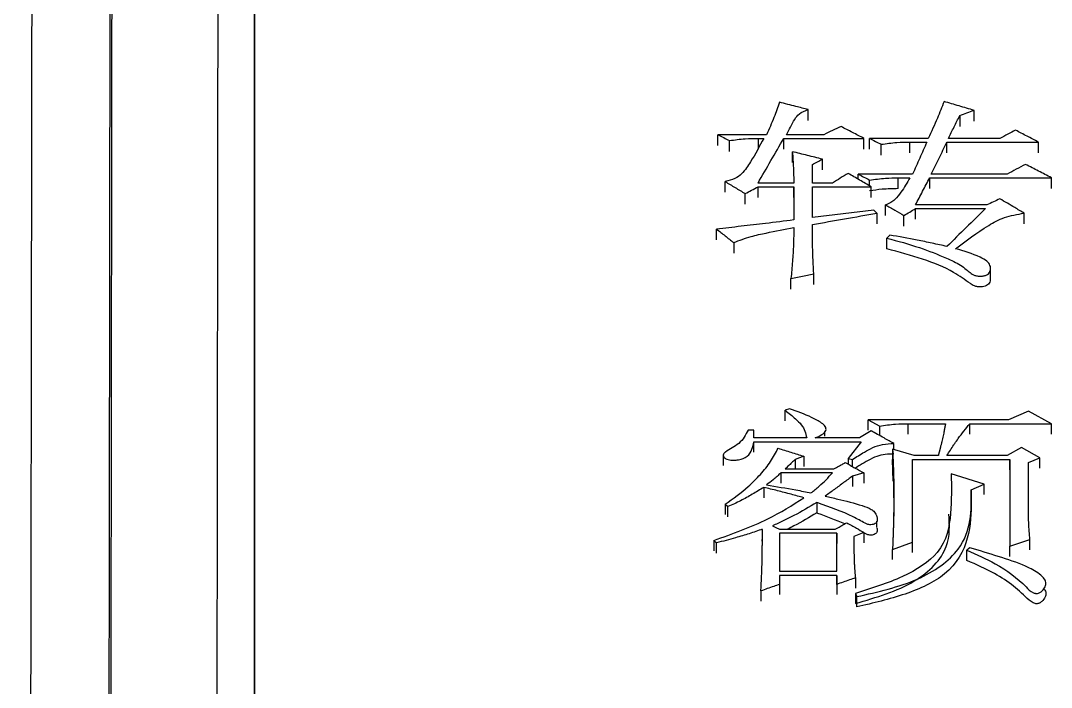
# Model space of a CAD drawing. Header units: millimetres. Extents: x 2063 to 4500, y 825 to 2548.
# Drawn here: x 2671.84 to 2679.63, y 2304.62 to 2309.66 of the extents above; entities that cross this region are included whole.
import ezdxf

# ---------------------------------------------------------------- set-up
doc = ezdxf.new("R2010")
doc.units = ezdxf.units.MM

msp = doc.modelspace()

# ---------------------------------------------------------------- linework, layer by layer
at = {"color": 7, "linetype": 'Continuous', "lineweight": 25}
for p, q in [((2677.79, 2308.9046), (2677.79, 2308.9867)), ((2678.9365, 2308.9422), (2678.9365, 2308.8602)), ((2679.0447, 2308.8991), (2679.0447, 2308.9811)), ((2677.4762, 2308.7972), (2677.1084, 2308.7972)), ((2677.9089, 2308.7972), (2677.6276, 2308.7972)), ((2677.1949, 2308.6708), (2677.1949, 2308.7524)), ((2677.4113, 2308.7692), (2677.4545, 2308.7692)), ((2677.4113, 2308.7692), (2677.4113, 2308.6875)), ((2677.606, 2308.7692), (2678.2117, 2308.7692)), ((2678.2117, 2308.6875), (2678.2117, 2308.7692)), ((2678.6985, 2308.7692), (2678.255, 2308.7692)), ((2678.3416, 2308.6428), (2678.3416, 2308.7244)), ((2678.5579, 2308.7412), (2678.6877, 2308.7412)), ((2678.5579, 2308.6595), (2678.5579, 2308.7412)), ((2678.8391, 2308.7412), (2679.5315, 2308.7412)), ((2678.8391, 2308.6595), (2678.8391, 2308.7412)), ((2679.2394, 2308.7692), (2678.85, 2308.7692)), ((2679.5315, 2308.6595), (2679.5315, 2308.7412)), ((2677.6709, 2308.5868), (2677.6709, 2308.6683)), ((2677.8223, 2308.4316), (2677.8223, 2308.5727)), ((2677.898, 2308.5306), (2677.898, 2308.6121)), ((2678.5795, 2308.4994), (2678.1685, 2308.4994)), ((2678.1685, 2308.4606), (2678.1685, 2308.4994)), ((2678.4714, 2308.4712), (2678.5579, 2308.4712)), ((2678.4714, 2308.3899), (2678.4714, 2308.4712)), ((2678.7093, 2308.4712), (2679.6288, 2308.4712)), ((2678.7093, 2308.3899), (2678.7093, 2308.4712)), ((2679.2935, 2308.4994), (2678.7202, 2308.4994)), ((2679.6288, 2308.3899), (2679.6288, 2308.4712)), ((2677.1624, 2308.3617), (2677.1624, 2308.443)), ((2677.6817, 2308.4316), (2677.4113, 2308.4316)), ((2677.4113, 2308.4033), (2677.6817, 2308.4033)), ((2677.4113, 2308.3221), (2677.4113, 2308.4033)), ((2677.6817, 2308.4033), (2677.6817, 2308.1532)), ((2677.6817, 2308.3221), (2677.6817, 2308.4033)), ((2677.9738, 2308.4316), (2677.8223, 2308.4316)), ((2677.8223, 2308.4033), (2678.2658, 2308.4033)), ((2677.8223, 2308.1703), (2677.8223, 2308.4033)), ((2678.255, 2308.4097), (2678.255, 2308.4542)), ((2678.2658, 2308.3221), (2678.2658, 2308.4033)), ((2677.3139, 2308.2712), (2677.3139, 2308.3523)), ((2678.3739, 2308.1857), (2678.374, 2308.2671)), ((2679.142, 2308.2671), (2678.6012, 2308.2671)), ((2678.6012, 2308.2386), (2679.1312, 2308.2386)), ((2678.3091, 2308.2045), (2678.2875, 2308.2273)), ((2678.3091, 2308.2045), (2678.3091, 2308.1236)), ((2678.5146, 2308.1065), (2678.5146, 2308.1874)), ((2679.4234, 2308.1235), (2679.4234, 2308.2044)), ((2677.0976, 2308.0039), (2677.0976, 2308.0846)), ((2678.4065, 2308.0388), (2678.3848, 2308.0159)), ((2677.2272, 2307.9816), (2677.2272, 2307.9011)), ((2679.1689, 2307.7043), (2679.1689, 2307.7851)), ((2677.6601, 2307.6305), (2677.6601, 2307.7107)), ((2677.8331, 2307.6652), (2677.8331, 2307.7454)), ((2677.6493, 2306.7271), (2677.6168, 2306.7152)), ((2677.6168, 2306.6363), (2677.6168, 2306.7152)), ((2679.4558, 2306.7092), (2679.3043, 2306.6437)), ((2679.6288, 2306.6138), (2679.4558, 2306.7092)), ((2677.9153, 2306.5965), (2677.9153, 2306.5984)), ((2678.2442, 2306.6437), (2678.3308, 2306.5959)), ((2679.3043, 2306.6437), (2678.2442, 2306.6437)), ((2678.2442, 2306.5649), (2678.2442, 2306.6437)), ((2678.5471, 2306.6139), (2678.8284, 2306.6138)), ((2678.5471, 2306.5351), (2678.5471, 2306.6139)), ((2679.0122, 2306.6138), (2679.6288, 2306.6138)), ((2679.6288, 2306.5351), (2679.6288, 2306.6138)), ((2677.3788, 2306.5661), (2677.3356, 2306.5661)), ((2677.3788, 2306.5062), (2677.3788, 2306.5661)), ((2677.9153, 2306.5191), (2677.9153, 2306.5541)), ((2678.2659, 2306.5601), (2678.1793, 2306.5062)), ((2678.3308, 2306.5242), (2678.3308, 2306.5959)), ((2677.7791, 2306.5062), (2677.3788, 2306.5062)), ((2677.3788, 2306.3977), (2677.3788, 2306.4763)), ((2678.1793, 2306.5062), (2677.844, 2306.5062)), ((2678.1901, 2306.4763), (2678.0928, 2306.3502)), ((2678.4389, 2306.4191), (2678.4389, 2306.4643)), ((2677.1478, 2306.3764), (2677.1478, 2306.2974)), ((2677.7574, 2306.3682), (2677.7574, 2306.2898)), ((2678.4281, 2306.4223), (2678.4281, 2306.3433)), ((2678.5904, 2306.3742), (2678.4281, 2306.4223)), ((2678.7743, 2306.3742), (2678.5904, 2306.3742)), ((2679.2935, 2306.3742), (2678.8392, 2306.3742)), ((2679.4017, 2306.4343), (2679.2935, 2306.3742)), ((2679.5423, 2306.3562), (2679.4017, 2306.4343)), ((2677.6925, 2306.3442), (2677.6925, 2306.2719)), ((2678.0928, 2306.3502), (2678.0928, 2306.3081)), ((2678.0928, 2306.3502), (2678.1252, 2306.3442)), ((2678.4335, 2306.1784), (2678.4281, 2306.3433)), ((2678.5796, 2306.3442), (2679.3151, 2306.3442)), ((2678.5796, 2305.7194), (2678.5796, 2306.3442)), ((2679.3151, 2306.3442), (2679.3151, 2305.6888)), ((2679.3151, 2306.2657), (2679.3151, 2306.3442)), ((2679.4558, 2306.3201), (2679.5423, 2306.3562)), ((2679.4558, 2305.9511), (2679.4558, 2306.3201)), ((2679.5423, 2306.2777), (2679.5423, 2306.3562)), ((2677.9738, 2306.2418), (2677.5844, 2306.2418)), ((2677.5844, 2306.2418), (2677.5844, 2306.1635)), ((2677.6168, 2306.2719), (2677.9846, 2306.2719)), ((2678.1252, 2306.2176), (2678.1252, 2306.1393)), ((2678.2118, 2306.2418), (2678.2118, 2306.1634)), ((2679.1204, 2306.1572), (2678.8716, 2306.2357)), ((2677.4546, 2306.133), (2677.4546, 2306.0548)), ((2679.0231, 2306.1149), (2679.1204, 2306.1572)), ((2679.1204, 2306.079), (2679.1204, 2306.1572)), ((2679.0231, 2306.1149), (2679.0231, 2306.0367)), ((2677.1625, 2306.0058), (2677.1841, 2305.9876)), ((2677.1841, 2305.9095), (2677.1841, 2305.9876)), ((2678.31, 2305.8286), (2678.31, 2305.8765)), ((2677.5736, 2305.8171), (2677.9954, 2305.8171)), ((2677.5736, 2305.7866), (2677.5736, 2305.4986)), ((2678.0062, 2305.7866), (2677.5736, 2305.7866)), ((2678.0062, 2305.4986), (2678.0062, 2305.7866)), ((2678.0062, 2305.7866), (2678.0062, 2305.7088)), ((2678.2118, 2305.7927), (2678.2118, 2305.7149)), ((2677.0759, 2305.7317), (2677.0976, 2305.7133)), ((2677.0759, 2305.7317), (2677.0759, 2305.6535)), ((2677.0976, 2305.6356), (2677.0976, 2305.7133)), ((2677.4437, 2305.7258), (2677.4437, 2305.7389)), ((2678.0062, 2305.4986), (2678.0062, 2305.7084)), ((2678.4281, 2305.6643), (2678.5796, 2305.7194)), ((2678.4281, 2305.5867), (2678.4281, 2305.6643)), ((2678.5796, 2305.6417), (2678.5796, 2305.7194)), ((2679.3151, 2305.6888), (2679.4666, 2305.7377)), ((2679.3151, 2305.6111), (2679.3151, 2305.6888)), ((2679.4666, 2305.66), (2679.4666, 2305.7377)), ((2678.9906, 2305.5801), (2678.9906, 2305.6581)), ((2677.5736, 2305.4986), (2678.0062, 2305.4986)), ((2678.0062, 2305.4678), (2677.5736, 2305.4678)), ((2677.5736, 2305.4678), (2677.5736, 2305.4001)), ((2678.0062, 2305.4), (2678.0062, 2305.4678)), ((2678.0062, 2305.4678), (2678.0062, 2305.3904)), ((2678.1469, 2305.4493), (2678.1469, 2305.3719)), ((2679.5725, 2305.4426), (2679.5725, 2305.4448)), ((2677.5736, 2305.4001), (2677.5736, 2305.3227)), ((2678.0062, 2305.4), (2678.0062, 2305.3227)), ((2679.5725, 2305.367), (2679.5725, 2305.3681)), ((2677.4329, 2305.3507), (2677.4329, 2305.2734)), ((2678.1577, 2305.2302), (2678.1577, 2305.3074))]:
    msp.add_line(p, q, dxfattribs=at)
at = {"color": 7, "linetype": 'Continuous', "lineweight": 25, "flags": 128}
for points in [[(2677.1084, 2308.7155), (2677.1084, 2308.7358), (2677.1084, 2308.7566), (2677.1084, 2308.7972)], [(2677.606, 2308.6875), (2677.606, 2308.7079), (2677.606, 2308.7287), (2677.606, 2308.7692)], [(2678.255, 2308.6875), (2678.255, 2308.7079), (2678.255, 2308.7286), (2678.255, 2308.7692)], [(2678.6012, 2308.1577), (2678.6012, 2308.1778), (2678.6012, 2308.1984), (2678.6012, 2308.2386)], [(2678.2875, 2308.2273), (2678.0549, 2308.1988), (2677.8223, 2308.1703)], [(2678.3848, 2307.9353), (2678.3848, 2307.9551), (2678.3848, 2307.9753), (2678.3848, 2307.9956), (2678.3848, 2308.0159)], [(2677.6601, 2307.7107), (2677.7466, 2307.7281), (2677.8331, 2307.7454)], [(2679.0122, 2306.5351), (2679.0122, 2306.5622), (2679.0122, 2306.588), (2679.0122, 2306.6138)], [(2677.3788, 2306.4763), (2677.7845, 2306.4763), (2678.1901, 2306.4763)], [(2677.7574, 2306.3682), (2677.725, 2306.3562), (2677.6925, 2306.3442)], [(2678.2118, 2306.2418), (2678.1685, 2306.2297), (2678.1252, 2306.2176)], [(2677.1625, 2306.0058), (2677.1625, 2305.9772), (2677.1625, 2305.9522), (2677.1625, 2305.9277)], [(2677.8549, 2306.018), (2677.8549, 2305.995), (2677.8549, 2305.9721), (2677.8549, 2305.9395)], [(2677.5195, 2305.8415), (2677.5465, 2305.8293), (2677.5736, 2305.8171)], [(2678.2118, 2305.7927), (2678.1739, 2305.7775), (2678.1361, 2305.7622)], [(2679.0122, 2305.6765), (2679.0014, 2305.6673), (2678.9906, 2305.6581)], [(2678.1469, 2305.3322), (2678.1469, 2305.3006), (2678.1469, 2305.2776), (2678.1469, 2305.2549)]]:
    msp.add_lwpolyline(points, dxfattribs=at)
at = {"color": 7, "linetype": 'Continuous', "lineweight": 25}
for points, knots in [([(2673.6051, 2321.5381), (2673.6051, 2321.434), (2673.6052, 2320.9133), (2673.6052, 2319.5463), (2673.6053, 2317.3865), (2673.6053, 2314.7681), (2673.6054, 2312.3055), (2673.6054, 2308.7977), (2673.6055, 2305.6548), (2673.6055, 2301.3397), (2673.6055, 2296.6526), (2673.6056, 2291.5204), (2673.6056, 2286.0968), (2673.6057, 2281.5382), (2673.6057, 2275.6157), (2673.6058, 2270.7099), (2673.6059, 2264.031), (2673.606, 2259.7382), (2673.606, 2256.7371)], [0, 0, 0, 0, 0.020124, 0.100733, 0.181328, 0.221587, 0.302184, 0.342442, 0.423039, 0.463298, 0.543894, 0.624491, 0.664749, 0.745346, 0.785604, 0.8662, 0.906458, 1, 1, 1, 1]), ([(2673.6056, 2290.4481), (2673.6056, 2291.6328), (2673.6055, 2293.8863), (2673.6055, 2297.9266), (2673.6055, 2301.6341), (2673.6054, 2305.8688), (2673.6054, 2308.9427), (2673.6054, 2312.3549), (2673.6053, 2315.3324), (2673.6052, 2317.6758), (2673.6052, 2319.6162), (2673.6051, 2320.35), (2673.6051, 2320.8468)], [0, 0, 0, 0, 0.072858, 0.13859, 0.270184, 0.335916, 0.467513, 0.533245, 0.664841, 0.796434, 0.862166, 1, 1, 1, 1]), ([(2671.9365, 2320.59), (2671.9366, 2320.6183), (2671.9369, 2320.7068), (2671.9356, 2319.7205), (2671.9326, 2317.7075), (2671.928, 2314.6449), (2671.9228, 2311.2566), (2671.9177, 2307.9192), (2671.913, 2304.8496), (2671.9075, 2301.2062), (2671.9009, 2296.9354), (2671.8937, 2292.2897), (2671.886, 2287.3429), (2671.8778, 2282.1725), (2671.8688, 2276.4882), (2671.8589, 2270.2912), (2671.8482, 2263.6074), (2671.8406, 2258.9167), (2671.8368, 2256.5226)], [0, 0, 0, 0, 0.039342, 0.122943, 0.206183, 0.289063, 0.371582, 0.416612, 0.465601, 0.518547, 0.575452, 0.636313, 0.690059, 0.746552, 0.805793, 0.867782, 0.932518, 1, 1, 1, 1]), ([(2672.4418, 2256.3871), (2672.4463, 2259.6863), (2672.4555, 2266.2848), (2672.4684, 2275.7148), (2672.4804, 2284.5955), (2672.4914, 2292.7531), (2672.5011, 2300.0535), (2672.5094, 2306.3713), (2672.5161, 2311.5934), (2672.5212, 2315.6499), (2672.5244, 2318.3978), (2672.5258, 2319.8439), (2672.5254, 2319.8207), (2672.5253, 2319.812)], [0, 0, 0, 0, 0.094309, 0.188619, 0.282928, 0.377238, 0.471547, 0.565857, 0.660166, 0.754475, 0.848785, 0.943094, 1, 1, 1, 1]), ([(2672.4557, 2256.3383), (2672.459, 2258.724), (2672.4655, 2263.4306), (2672.4748, 2270.1799), (2672.4835, 2276.5224), (2672.4915, 2282.4176), (2672.4988, 2287.8482), (2672.5065, 2293.5812), (2672.5142, 2299.3499), (2672.5214, 2304.8302), (2672.5272, 2309.2972), (2672.5317, 2312.8204), (2672.5349, 2315.4823), (2672.5372, 2317.3853), (2672.5385, 2318.604), (2672.5391, 2319.321), (2672.5389, 2319.3519), (2672.5388, 2319.3666)], [0, 0, 0, 0, 0.06854, 0.13522, 0.200041, 0.263001, 0.324101, 0.38334, 0.468684, 0.549845, 0.626823, 0.699617, 0.768227, 0.832652, 0.892892, 0.948946, 1, 1, 1, 1]), ([(2673.3369, 2318.6127), (2673.337, 2318.6248), (2673.3373, 2318.7371), (2673.3371, 2318.3844), (2673.3366, 2317.8145), (2673.336, 2317.2678), (2673.3353, 2316.5936), (2673.3343, 2315.7855), (2673.3332, 2314.8456), (2673.3319, 2313.774), (2673.3298, 2312.0645), (2673.3265, 2309.3783), (2673.3213, 2305.2285), (2673.3146, 2300.0121), (2673.3072, 2294.4053), (2673.2996, 2288.7281), (2673.2922, 2283.261), (2673.284, 2277.2481), (2673.2749, 2270.7005), (2673.2652, 2263.6576), (2673.2584, 2258.7153), (2673.2549, 2256.2013)], [0, 0, 0, 0, 0.008365, 0.077995, 0.107986, 0.138061, 0.168221, 0.198465, 0.228793, 0.259205, 0.289702, 0.358895, 0.433683, 0.514064, 0.600037, 0.66048, 0.723411, 0.788828, 0.856732, 0.927123, 1, 1, 1, 1]), ([(2677.5735, 2309.0422), (2677.5601, 2309.0041), (2677.5389, 2308.9442), (2677.5047, 2308.8626), (2677.4857, 2308.819), (2677.4762, 2308.7972)], [0, 0, 0, 0, 0.465077, 0.732516, 1, 1, 1, 1]), ([(2677.7899, 2308.9867), (2677.7592, 2308.9946), (2677.7078, 2309.0078), (2677.6357, 2309.0263), (2677.5942, 2309.0369), (2677.5735, 2309.0422)], [0, 0, 0, 0, 0.425233, 0.712616, 1, 1, 1, 1]), ([(2678.8175, 2309.0478), (2678.8012, 2309.0057), (2678.775, 2308.9382), (2678.7336, 2308.8454), (2678.7102, 2308.7946), (2678.6985, 2308.7692)], [0, 0, 0, 0, 0.452168, 0.726066, 1, 1, 1, 1]), ([(2679.0447, 2308.9811), (2679.0068, 2308.9922), (2678.9311, 2309.0145), (2678.8554, 2309.0367), (2678.8175, 2309.0478)], [0, 0, 0, 0, 0.499999, 1, 1, 1, 1]), ([(2677.6276, 2308.7972), (2677.6464, 2308.8355), (2677.6725, 2308.889), (2677.7175, 2308.959), (2677.7656, 2308.9774), (2677.7899, 2308.9867)], [0, 0, 0, 0, 0.554938, 0.774738, 1, 1, 1, 1]), ([(2678.85, 2308.7692), (2678.8644, 2308.7981), (2678.8932, 2308.8559), (2678.9221, 2308.9134), (2678.9365, 2308.9422)], [0, 0, 0, 0, 0.499999, 1, 1, 1, 1]), ([(2678.9365, 2308.9422), (2678.9545, 2308.9487), (2678.9906, 2308.9617), (2679.0266, 2308.9746), (2679.0447, 2308.9811)], [0, 0, 0, 0, 0.499998, 1, 1, 1, 1]), ([(2678.0387, 2308.8586), (2678.017, 2308.8484), (2677.9738, 2308.8279), (2677.9305, 2308.8074), (2677.9089, 2308.7972)], [0, 0, 0, 0, 0.499998, 1, 1, 1, 1]), ([(2678.2117, 2308.7692), (2678.1829, 2308.7841), (2678.1252, 2308.814), (2678.0675, 2308.8437), (2678.0387, 2308.8586)], [0, 0, 0, 0, 0.5, 1, 1, 1, 1]), ([(2677.1084, 2308.7972), (2677.1228, 2308.7898), (2677.1516, 2308.7748), (2677.1805, 2308.7599), (2677.1949, 2308.7524)], [0, 0, 0, 0, 0.5, 1, 1, 1, 1]), ([(2679.3584, 2308.8307), (2679.3385, 2308.8205), (2679.2989, 2308.8), (2679.2592, 2308.7795), (2679.2394, 2308.7692)], [0, 0, 0, 0, 0.499999, 1, 1, 1, 1]), ([(2679.5315, 2308.7412), (2679.5026, 2308.7561), (2679.4449, 2308.786), (2679.3872, 2308.8158), (2679.3584, 2308.8307)], [0, 0, 0, 0, 0.5, 1, 1, 1, 1]), ([(2677.4545, 2308.7692), (2677.4226, 2308.7098), (2677.3739, 2308.6192), (2677.3058, 2308.516), (2677.24, 2308.4615), (2677.1886, 2308.4492), (2677.1625, 2308.443)], [0, 0, 0, 0, 0.493619, 0.752072, 0.87418, 1, 1, 1, 1]), ([(2677.1949, 2308.7524), (2677.2347, 2308.758), (2677.3058, 2308.768), (2677.379, 2308.7688), (2677.4113, 2308.7692)], [0, 0, 0, 0, 0.558835, 1, 1, 1, 1]), ([(2677.4113, 2308.4316), (2677.4437, 2308.4881), (2677.5086, 2308.6011), (2677.5735, 2308.7132), (2677.606, 2308.7692)], [0, 0, 0, 0, 0.5, 1, 1, 1, 1]), ([(2678.255, 2308.7692), (2678.2694, 2308.7618), (2678.2983, 2308.7468), (2678.3271, 2308.7319), (2678.3416, 2308.7244)], [0, 0, 0, 0, 0.5, 1, 1, 1, 1]), ([(2678.3416, 2308.7244), (2678.3813, 2308.73), (2678.4525, 2308.74), (2678.5256, 2308.7408), (2678.5579, 2308.7412)], [0, 0, 0, 0, 0.558835, 1, 1, 1, 1]), ([(2678.6877, 2308.7412), (2678.6697, 2308.701), (2678.6336, 2308.6207), (2678.5976, 2308.5398), (2678.5795, 2308.4994)], [0, 0, 0, 0, 0.5, 1, 1, 1, 1]), ([(2678.7202, 2308.4994), (2678.74, 2308.5398), (2678.7797, 2308.6207), (2678.8193, 2308.701), (2678.8391, 2308.7412)], [0, 0, 0, 0, 0.5, 1, 1, 1, 1]), ([(2677.6709, 2308.6683), (2677.6725, 2308.6483), (2677.6756, 2308.6082), (2677.6801, 2308.5294), (2677.681, 2308.4704), (2677.6817, 2308.4316)], [0, 0, 0, 0, 0.254777, 0.50956, 1, 1, 1, 1]), ([(2677.898, 2308.6121), (2677.8602, 2308.6215), (2677.7845, 2308.6402), (2677.7087, 2308.659), (2677.6709, 2308.6683)], [0, 0, 0, 0, 0.499999, 1, 1, 1, 1]), ([(2677.8223, 2308.5727), (2677.8349, 2308.5793), (2677.8602, 2308.5924), (2677.8854, 2308.6056), (2677.898, 2308.6121)], [0, 0, 0, 0, 0.500001, 1, 1, 1, 1]), ([(2679.4341, 2308.5727), (2679.4107, 2308.5605), (2679.3638, 2308.5361), (2679.3169, 2308.5116), (2679.2935, 2308.4994)], [0, 0, 0, 0, 0.499999, 1, 1, 1, 1]), ([(2679.6288, 2308.4712), (2679.5964, 2308.4881), (2679.5315, 2308.522), (2679.4666, 2308.5558), (2679.4341, 2308.5727)], [0, 0, 0, 0, 0.5, 1, 1, 1, 1]), ([(2678.0928, 2308.5051), (2678.0729, 2308.4928), (2678.0333, 2308.4684), (2677.9936, 2308.4439), (2677.9738, 2308.4316)], [0, 0, 0, 0, 0.499998, 1, 1, 1, 1]), ([(2678.2658, 2308.4033), (2678.237, 2308.4203), (2678.1793, 2308.4542), (2678.1216, 2308.4881), (2678.0928, 2308.5051)], [0, 0, 0, 0, 0.5, 1, 1, 1, 1]), ([(2678.1685, 2308.4994), (2678.1829, 2308.4919), (2678.2117, 2308.4768), (2678.2406, 2308.4618), (2678.255, 2308.4542)], [0, 0, 0, 0, 0.4999996, 1, 1, 1, 1]), ([(2678.255, 2308.4542), (2678.2948, 2308.4598), (2678.3659, 2308.4699), (2678.4391, 2308.4708), (2678.4714, 2308.4712)], [0, 0, 0, 0, 0.558835, 1, 1, 1, 1]), ([(2678.5579, 2308.4712), (2678.5377, 2308.4342), (2678.5069, 2308.3778), (2678.455, 2308.3163), (2678.4183, 2308.2817), (2678.3889, 2308.272), (2678.374, 2308.2671)], [0, 0, 0, 0, 0.494008, 0.754052, 0.875824, 1, 1, 1, 1]), ([(2678.6012, 2308.2671), (2678.6192, 2308.3012), (2678.6553, 2308.3694), (2678.6913, 2308.4372), (2678.7093, 2308.4712)], [0, 0, 0, 0, 0.5000003, 1, 1, 1, 1]), ([(2677.1624, 2308.4429), (2677.1877, 2308.4279), (2677.2382, 2308.3977), (2677.2887, 2308.3674), (2677.3139, 2308.3523)], [0, 0, 0, 0, 0.4999996, 1, 1, 1, 1]), ([(2677.3139, 2308.3523), (2677.3301, 2308.3608), (2677.3626, 2308.3778), (2677.395, 2308.3948), (2677.4113, 2308.4033)], [0, 0, 0, 0, 0.500002, 1, 1, 1, 1]), ([(2678.4714, 2308.3895), (2678.4303, 2308.3888), (2678.357, 2308.3876), (2678.2861, 2308.3772), (2678.255, 2308.3726)], [0, 0, 0, 0, 0.5610853, 1, 1, 1, 1]), ([(2679.2394, 2308.3125), (2679.2232, 2308.305), (2679.1907, 2308.2898), (2679.1583, 2308.2747), (2679.142, 2308.2671)], [0, 0, 0, 0, 0.499999, 1, 1, 1, 1]), ([(2679.4233, 2308.2044), (2679.3997, 2308.2184), (2679.3572, 2308.2434), (2679.2959, 2308.2794), (2679.2582, 2308.3015), (2679.2394, 2308.3125)], [0, 0, 0, 0, 0.386049, 0.693024, 1, 1, 1, 1]), ([(2678.374, 2308.2671), (2678.386, 2308.2603), (2678.4101, 2308.2466), (2678.457, 2308.2201), (2678.4919, 2308.2003), (2678.5146, 2308.1874)], [0, 0, 0, 0, 0.257094, 0.514188, 1, 1, 1, 1]), ([(2678.5146, 2308.1874), (2678.5291, 2308.1959), (2678.5579, 2308.213), (2678.5867, 2308.2301), (2678.6012, 2308.2386)], [0, 0, 0, 0, 0.500001, 1, 1, 1, 1]), ([(2679.1312, 2308.2386), (2679.0825, 2308.1912), (2678.9852, 2308.0962), (2678.8878, 2308.0006), (2678.8392, 2307.9528)], [0, 0, 0, 0, 0.5, 1, 1, 1, 1]), ([(2677.8223, 2308.1189), (2677.9035, 2308.1332), (2678.0657, 2308.1617), (2678.228, 2308.1902), (2678.3091, 2308.2045)], [0, 0, 0, 0, 0.5, 1, 1, 1, 1]), ([(2678.9041, 2307.9355), (2678.9841, 2307.9956), (2679.0961, 2308.0796), (2679.2684, 2308.178), (2679.3713, 2308.1956), (2679.4233, 2308.2044)], [0, 0, 0, 0, 0.553442, 0.773992, 1, 1, 1, 1]), ([(2677.6817, 2308.1532), (2677.6106, 2308.1441), (2677.4781, 2308.1271), (2677.2832, 2308.1046), (2677.1595, 2308.0913), (2677.0976, 2308.0846)], [0, 0, 0, 0, 0.366425, 0.683185, 1, 1, 1, 1]), ([(2677.0976, 2308.0846), (2677.1192, 2308.0675), (2677.1624, 2308.0332), (2677.2056, 2307.9988), (2677.2272, 2307.9816)], [0, 0, 0, 0, 0.5, 1, 1, 1, 1]), ([(2677.2272, 2307.9816), (2677.27, 2307.9982), (2677.3471, 2308.028), (2677.5037, 2308.0608), (2677.6121, 2308.0823), (2677.6817, 2308.096)], [0, 0, 0, 0, 0.308167, 0.555958, 1, 1, 1, 1]), ([(2677.6817, 2308.096), (2677.6812, 2308.0529), (2677.6803, 2307.9674), (2677.6719, 2307.8389), (2677.664, 2307.7534), (2677.6601, 2307.7107)], [0, 0, 0, 0, 0.337206, 0.668546, 1, 1, 1, 1]), ([(2677.8331, 2307.7454), (2677.8292, 2307.8137), (2677.8251, 2307.8837), (2677.8236, 2307.9553), (2677.8235, 2307.9606), (2677.8234, 2307.9659), (2677.8233, 2307.9711), (2677.8232, 2307.9764), (2677.8231, 2307.9817), (2677.823, 2307.987), (2677.823, 2307.9923), (2677.8229, 2307.9993), (2677.8228, 2308.0064), (2677.8227, 2308.0134), (2677.8227, 2308.0187), (2677.8227, 2308.024), (2677.8226, 2308.0293), (2677.8226, 2308.0345), (2677.8226, 2308.0398), (2677.8225, 2308.0451), (2677.8225, 2308.0521), (2677.8225, 2308.0592), (2677.8224, 2308.0662), (2677.8224, 2308.0715), (2677.8224, 2308.0767), (2677.8224, 2308.082), (2677.8224, 2308.0873), (2677.8224, 2308.0926), (2677.8224, 2308.0978), (2677.8224, 2308.1031), (2677.8223, 2308.1101), (2677.8223, 2308.1154), (2677.8223, 2308.1189)], [0, 0, 0, 0, 0.54643, 0.560604, 0.574777, 0.588951, 0.603124, 0.617298, 0.631471, 0.645645, 0.659818, 0.673992, 0.702338, 0.716512, 0.730685, 0.744859, 0.759032, 0.773206, 0.787379, 0.801553, 0.815726, 0.844073, 0.858247, 0.87242, 0.886594, 0.900767, 0.914941, 0.929114, 0.943288, 0.957461, 0.971635, 1, 1, 1, 1]), ([(2678.3848, 2308.0159), (2678.4689, 2307.9933), (2678.6269, 2307.9508), (2678.8083, 2307.8775), (2678.9289, 2307.8228), (2678.982, 2307.7822), (2679.0127, 2307.7543), (2679.042, 2307.7356), (2679.0744, 2307.7277), (2679.1012, 2307.7271), (2679.1266, 2307.7317), (2679.1464, 2307.7409), (2679.1615, 2307.7559), (2679.1707, 2307.7793), (2679.1684, 2307.8103), (2679.1417, 2307.845), (2679.0559, 2307.892), (2678.9688, 2307.917), (2678.9041, 2307.9355)], [0, 0, 0, 0, 0.197624, 0.371591, 0.471167, 0.521337, 0.556787, 0.592598, 0.61138, 0.630161, 0.649113, 0.666951, 0.682877, 0.711545, 0.752921, 0.793459, 0.846543, 1, 1, 1, 1]), ([(2678.8392, 2307.9528), (2678.8019, 2307.9609), (2678.7274, 2307.9773), (2678.584, 2308.0074), (2678.4762, 2308.0265), (2678.4065, 2308.0388)], [0, 0, 0, 0, 0.260983, 0.521979, 1, 1, 1, 1]), ([(2679.1672, 2307.7039), (2679.1669, 2307.6966), (2679.1663, 2307.6839), (2679.155, 2307.6676), (2679.1393, 2307.6561), (2679.1188, 2307.6492), (2679.0951, 2307.6463), (2679.0697, 2307.6477), (2679.0409, 2307.6559), (2678.9828, 2307.6944), (2678.8109, 2307.8209), (2678.5681, 2307.8858), (2678.3848, 2307.9348)], [0, 0, 0, 0, 0.036339, 0.063949, 0.086857, 0.109806, 0.132721, 0.158106, 0.184428, 0.22567, 0.415316, 1, 1, 1, 1]), ([(2677.6168, 2306.7152), (2677.6433, 2306.6937), (2677.6868, 2306.6582), (2677.7414, 2306.6063), (2677.7682, 2306.557), (2677.7755, 2306.5231), (2677.7791, 2306.5062)], [0, 0, 0, 0, 0.34464, 0.565757, 0.783533, 1, 1, 1, 1]), ([(2677.844, 2306.5062), (2677.8613, 2306.5138), (2677.8953, 2306.5286), (2677.9299, 2306.5599), (2677.9228, 2306.5944), (2677.8823, 2306.6279), (2677.7935, 2306.6753), (2677.7066, 2306.7065), (2677.6493, 2306.7271)], [0, 0, 0, 0, 0.121652, 0.238643, 0.329835, 0.425879, 0.621221, 1, 1, 1, 1]), ([(2678.3308, 2306.5959), (2678.3705, 2306.6019), (2678.4417, 2306.6125), (2678.5148, 2306.6134), (2678.5471, 2306.6139)], [0, 0, 0, 0, 0.558835, 1, 1, 1, 1]), ([(2678.8284, 2306.6138), (2678.828, 2306.6121), (2678.8274, 2306.6086), (2678.8265, 2306.6042), (2678.8257, 2306.5998), (2678.8251, 2306.5963), (2678.8244, 2306.5928), (2678.8237, 2306.5893), (2678.8231, 2306.5858), (2678.8223, 2306.5814), (2678.8216, 2306.5779), (2678.8207, 2306.5735), (2678.8199, 2306.5691), (2678.8189, 2306.5639), (2678.8178, 2306.5586), (2678.8168, 2306.5533), (2678.8158, 2306.5481), (2678.8136, 2306.5375), (2678.8089, 2306.5147), (2678.8037, 2306.4919), (2678.7995, 2306.4744), (2678.7979, 2306.4674), (2678.7962, 2306.4604), (2678.794, 2306.4516), (2678.7923, 2306.4446), (2678.7905, 2306.4376), (2678.7892, 2306.4324), (2678.7881, 2306.428), (2678.787, 2306.4236), (2678.7861, 2306.4201), (2678.7852, 2306.4166), (2678.7843, 2306.4131), (2678.7834, 2306.4096), (2678.7823, 2306.4052), (2678.7814, 2306.4017), (2678.7802, 2306.3973), (2678.7793, 2306.3938), (2678.7784, 2306.3903), (2678.7775, 2306.3868), (2678.7766, 2306.3833), (2678.7755, 2306.3788), (2678.7747, 2306.3761), (2678.7743, 2306.3742)], [0, 0, 0, 0, 0.021952, 0.043903, 0.054879, 0.07683, 0.087806, 0.098782, 0.120733, 0.131709, 0.15366, 0.164636, 0.186587, 0.208539, 0.23049, 0.252442, 0.274393, 0.296345, 0.384151, 0.559767, 0.581718, 0.603669, 0.647572, 0.669524, 0.713427, 0.735378, 0.75733, 0.779281, 0.790257, 0.812208, 0.823184, 0.83416, 0.856111, 0.867087, 0.889038, 0.900014, 0.921965, 0.932941, 0.943917, 0.965868, 0.976844, 1, 1, 1, 1]), ([(2678.8392, 2306.3742), (2678.8564, 2306.4007), (2678.8758, 2306.4304), (2678.9045, 2306.4732), (2678.9416, 2306.5276), (2678.9821, 2306.5771), (2679.0122, 2306.6138)], [0, 0, 0, 0, 0.325176, 0.365823, 0.528414, 1, 1, 1, 1]), ([(2677.3356, 2306.5661), (2677.3178, 2306.5297), (2677.2857, 2306.464), (2677.1892, 2306.419), (2677.1477, 2306.3855), (2677.147, 2306.3696), (2677.1553, 2306.3574), (2677.1678, 2306.3485), (2677.1911, 2306.3405), (2677.2247, 2306.3369), (2677.2648, 2306.3404), (2677.3006, 2306.351), (2677.3438, 2306.3747), (2677.3691, 2306.4201), (2677.3756, 2306.4576), (2677.3788, 2306.4763)], [0, 0, 0, 0, 0.230957, 0.41792, 0.453924, 0.487897, 0.511171, 0.535166, 0.56028, 0.61217, 0.662892, 0.713404, 0.762519, 0.88154, 1, 1, 1, 1]), ([(2678.4389, 2306.4643), (2678.414, 2306.4781), (2678.3726, 2306.501), (2678.315, 2306.5329), (2678.2822, 2306.551), (2678.2659, 2306.5601)], [0, 0, 0, 0, 0.432628, 0.716314, 1, 1, 1, 1]), ([(2678.1252, 2306.3442), (2678.1551, 2306.3628), (2678.2045, 2306.3935), (2678.2765, 2306.4346), (2678.3522, 2306.4609), (2678.4098, 2306.4631), (2678.4389, 2306.4643)], [0, 0, 0, 0, 0.3343851, 0.5522025, 0.7732716, 1, 1, 1, 1]), ([(2677.1625, 2306.0058), (2677.223, 2306.0488), (2677.3223, 2306.1194), (2677.4302, 2306.2302), (2677.5106, 2306.3263), (2677.5454, 2306.3944), (2677.5627, 2306.4283)], [0, 0, 0, 0, 0.34436, 0.564684, 0.783385, 1, 1, 1, 1]), ([(2677.5627, 2306.4283), (2677.5952, 2306.4183), (2677.6601, 2306.3983), (2677.725, 2306.3782), (2677.7574, 2306.3682)], [0, 0, 0, 0, 0.5, 1, 1, 1, 1]), ([(2678.4389, 2306.3852), (2678.4166, 2306.3844), (2678.3721, 2306.3829), (2678.3027, 2306.3675), (2678.2431, 2306.3364), (2678.1899, 2306.3059), (2678.1584, 2306.286), (2678.1462, 2306.2783)], [0, 0, 0, 0, 0.190302, 0.378151, 0.615576, 0.850553, 1, 1, 1, 1]), ([(2678.4281, 2306.4223), (2678.4307, 2306.366), (2678.4359, 2306.2535), (2678.4387, 2306.1261), (2678.4386, 2306.0534), (2678.4385, 2306.0357), (2678.4384, 2306.0303), (2678.4384, 2306.025), (2678.4384, 2306.0197), (2678.4383, 2306.0144), (2678.4382, 2306.0073), (2678.4382, 2306.0002), (2678.4381, 2305.993), (2678.438, 2305.9877), (2678.4379, 2305.9824), (2678.4378, 2305.9771), (2678.4377, 2305.9717), (2678.4377, 2305.9664), (2678.4375, 2305.9593), (2678.4374, 2305.9522), (2678.4373, 2305.945), (2678.4371, 2305.9397), (2678.437, 2305.9344), (2678.4369, 2305.929), (2678.4368, 2305.9237), (2678.4367, 2305.9184), (2678.4365, 2305.913), (2678.4364, 2305.9077), (2678.4362, 2305.9005), (2678.436, 2305.8934), (2678.4359, 2305.8863), (2678.4357, 2305.8809), (2678.4356, 2305.8756), (2678.4354, 2305.8703), (2678.4352, 2305.8649), (2678.4351, 2305.8596), (2678.4349, 2305.8524), (2678.4347, 2305.8453), (2678.4344, 2305.8382), (2678.4343, 2305.8328), (2678.4341, 2305.8275), (2678.4339, 2305.8221), (2678.4337, 2305.8168), (2678.4336, 2305.8114), (2678.4334, 2305.806), (2678.4332, 2305.8007), (2678.4329, 2305.7935), (2678.4327, 2305.7864), (2678.4324, 2305.7793), (2678.4323, 2305.7739), (2678.4321, 2305.7685), (2678.4319, 2305.7632), (2678.4317, 2305.7578), (2678.4315, 2305.7524), (2678.4312, 2305.7453), (2678.4309, 2305.7381), (2678.4307, 2305.731), (2678.4305, 2305.7256), (2678.4303, 2305.7203), (2678.4301, 2305.7149), (2678.4299, 2305.7095), (2678.4297, 2305.7042), (2678.4294, 2305.6988), (2678.4292, 2305.6916), (2678.4289, 2305.6845), (2678.4286, 2305.6773), (2678.4284, 2305.6712), (2678.4282, 2305.6668), (2678.4281, 2305.6643)], [0, 0, 0, 0, 0.22469, 0.449389, 0.505561, 0.512583, 0.519604, 0.526626, 0.533647, 0.540669, 0.547691, 0.561734, 0.568755, 0.575777, 0.582798, 0.58982, 0.596841, 0.603863, 0.610884, 0.624927, 0.631949, 0.638971, 0.645992, 0.653014, 0.660035, 0.667057, 0.674078, 0.6811, 0.688121, 0.702164, 0.709186, 0.716207, 0.723229, 0.730251, 0.737272, 0.744294, 0.751315, 0.765358, 0.77238, 0.779401, 0.786423, 0.793444, 0.800466, 0.807487, 0.814509, 0.821531, 0.828552, 0.842595, 0.849617, 0.856638, 0.86366, 0.870681, 0.877703, 0.884724, 0.891746, 0.905789, 0.912811, 0.919832, 0.926854, 0.933875, 0.940897, 0.947918, 0.95494, 0.961961, 0.976004, 0.983026, 0.990048, 1, 1, 1, 1]), ([(2677.6925, 2306.3442), (2677.6834, 2306.3355), (2677.6662, 2306.3191), (2677.641, 2306.295), (2677.6249, 2306.2796), (2677.6168, 2306.2719)], [0, 0, 0, 0, 0.361282, 0.680641, 1, 1, 1, 1]), ([(2677.9846, 2306.2719), (2677.9971, 2306.2789), (2678.0177, 2306.2904), (2678.0466, 2306.3064), (2678.063, 2306.3155), (2678.0711, 2306.3201)], [0, 0, 0, 0, 0.432649, 0.716324, 1, 1, 1, 1]), ([(2678.0711, 2306.3201), (2678.0836, 2306.3132), (2678.1086, 2306.2993), (2678.1555, 2306.2732), (2678.1899, 2306.254), (2678.2118, 2306.2418)], [0, 0, 0, 0, 0.266242, 0.532485, 1, 1, 1, 1]), ([(2678.1252, 2306.29), (2678.1252, 2306.2908), (2678.1252, 2306.3003), (2678.1252, 2306.3183), (2678.1252, 2306.3355), (2678.1252, 2306.3442)], [0, 0, 0, 0, 0.046124, 0.523062, 1, 1, 1, 1]), ([(2677.5844, 2306.2418), (2677.5745, 2306.2332), (2677.5549, 2306.2159), (2677.5193, 2306.1855), (2677.4925, 2306.1642), (2677.4762, 2306.1512)], [0, 0, 0, 0, 0.280921, 0.561854, 1, 1, 1, 1]), ([(2677.8115, 2306.0907), (2677.8324, 2306.1075), (2677.8726, 2306.1399), (2677.9265, 2306.1905), (2677.958, 2306.2247), (2677.9738, 2306.2418)], [0, 0, 0, 0, 0.349925, 0.674457, 1, 1, 1, 1]), ([(2678.1252, 2306.2176), (2678.103, 2306.2013), (2678.0576, 2306.1679), (2677.9891, 2306.1175), (2677.9428, 2306.0835), (2677.9197, 2306.0664)], [0, 0, 0, 0, 0.32488, 0.66244, 1, 1, 1, 1]), ([(2678.8716, 2306.2357), (2678.8732, 2306.1369), (2678.8763, 2305.9394), (2678.8244, 2305.6456), (2678.5091, 2305.4439), (2678.2692, 2305.3699), (2678.1469, 2305.3322)], [0, 0, 0, 0, 0.273656, 0.546764, 0.768873, 1, 1, 1, 1]), ([(2677.4546, 2306.133), (2677.4259, 2306.1153), (2677.3695, 2306.0804), (2677.281, 2306.0304), (2677.2165, 2306.0019), (2677.1841, 2305.9876)], [0, 0, 0, 0, 0.3384511, 0.6681197, 1, 1, 1, 1]), ([(2677.7574, 2306.0543), (2677.7253, 2306.0631), (2677.6592, 2306.0812), (2677.5583, 2306.1075), (2677.4891, 2306.1245), (2677.4546, 2306.133)], [0, 0, 0, 0, 0.320379, 0.660141, 1, 1, 1, 1]), ([(2677.4762, 2306.1512), (2677.5502, 2306.1392), (2677.663, 2306.121), (2677.7736, 2306.0984), (2677.8115, 2306.0907)], [0, 0, 0, 0, 0.65698, 1, 1, 1, 1]), ([(2678.4342, 2306.1806), (2678.4354, 2306.1292), (2678.4372, 2306.0543), (2678.4366, 2305.9425), (2678.4356, 2305.8862), (2678.4347, 2305.8468), (2678.4344, 2305.8379), (2678.4343, 2305.8338)], [0, 0, 0, 0, 0.473463, 0.690195, 0.834332, 0.924078, 1, 1, 1, 1]), ([(2677.0759, 2305.7317), (2677.2177, 2305.7817), (2677.4689, 2305.8704), (2677.6698, 2305.9985), (2677.7574, 2306.0543)], [0, 0, 0, 0, 0.56421, 1, 1, 1, 1]), ([(2677.9197, 2306.0664), (2677.9511, 2306.0592), (2678.0452, 2306.0376), (2678.1633, 2306.0081), (2678.2582, 2305.9742), (2678.2969, 2305.9442), (2678.3081, 2305.9159), (2678.3138, 2305.8912), (2678.3111, 2305.8746), (2678.3025, 2305.8631), (2678.2895, 2305.8551), (2678.2733, 2305.8505), (2678.2564, 2305.8497), (2678.2376, 2305.8533), (2678.196, 2305.8748), (2678.0843, 2305.9397), (2677.9503, 2305.9822), (2677.8576, 2306.0169), (2677.8549, 2306.018)], [0, 0, 0, 0, 0.09118, 0.273688, 0.348082, 0.385671, 0.439079, 0.473308, 0.494951, 0.511315, 0.527714, 0.54364, 0.558961, 0.57304, 0.596062, 0.704689, 0.991099, 1, 1, 1, 1]), ([(2678.1577, 2305.3074), (2678.317, 2305.343), (2678.6275, 2305.4122), (2679.0274, 2305.7004), (2679.0247, 2305.9587), (2679.0231, 2306.1149)], [0, 0, 0, 0, 0.294377, 0.573566, 1, 1, 1, 1]), ([(2677.8549, 2306.0179), (2677.7986, 2305.9843), (2677.7176, 2305.9359), (2677.6023, 2305.8795), (2677.5471, 2305.8542), (2677.5195, 2305.8415)], [0, 0, 0, 0, 0.53234, 0.766047, 1, 1, 1, 1]), ([(2679.0231, 2306.0363), (2679.0214, 2305.9407), (2679.0179, 2305.7493), (2678.8735, 2305.4753), (2678.5252, 2305.315), (2678.2815, 2305.2586), (2678.1577, 2305.2299)], [0, 0, 0, 0, 0.271412, 0.543735, 0.768302, 1, 1, 1, 1]), ([(2677.8548, 2305.9395), (2677.7989, 2305.9055), (2677.7282, 2305.8626), (2677.65, 2305.825), (2677.6336, 2305.8171)], [0, 0, 0, 0, 0.790335, 1, 1, 1, 1]), ([(2678.0663, 2305.8571), (2677.999, 2305.8839), (2677.929, 2305.9118), (2677.8577, 2305.9384), (2677.8549, 2305.9395)], [0, 0, 0, 0, 0.960262, 1, 1, 1, 1]), ([(2678.1469, 2305.2546), (2678.3053, 2305.3017), (2678.6126, 2305.3932), (2678.8704, 2305.6649), (2678.8589, 2305.8482), (2678.8537, 2305.9299)], [0, 0, 0, 0, 0.37073, 0.719298, 1, 1, 1, 1]), ([(2679.4666, 2305.7377), (2679.4647, 2305.7589), (2679.461, 2305.8013), (2679.457, 2305.8724), (2679.4562, 2305.9223), (2679.4558, 2305.9511)], [0, 0, 0, 0, 0.29749, 0.594994, 1, 1, 1, 1]), ([(2677.9954, 2305.8171), (2678.0079, 2305.8242), (2678.0286, 2305.8358), (2678.0574, 2305.8521), (2678.0738, 2305.8613), (2678.082, 2305.8659)], [0, 0, 0, 0, 0.432649, 0.716324, 1, 1, 1, 1]), ([(2678.082, 2305.8659), (2678.0944, 2305.8589), (2678.1194, 2305.8448), (2678.1627, 2305.8204), (2678.1935, 2305.803), (2678.2118, 2305.7927)], [0, 0, 0, 0, 0.288429, 0.576858, 1, 1, 1, 1]), ([(2678.3094, 2305.8281), (2678.311, 2305.8221), (2678.3137, 2305.8112), (2678.311, 2305.7963), (2678.3026, 2305.7848), (2678.2895, 2305.7769), (2678.2734, 2305.7722), (2678.2564, 2305.7714), (2678.2376, 2305.775), (2678.224, 2305.782), (2678.2147, 2305.787), (2678.2118, 2305.7885)], [0, 0, 0, 0, 0.167841, 0.302239, 0.404481, 0.506937, 0.606485, 0.702394, 0.790586, 0.934492, 1, 1, 1, 1]), ([(2677.4437, 2305.8171), (2677.4108, 2305.8053), (2677.3448, 2305.7817), (2677.2287, 2305.7478), (2677.1456, 2305.7259), (2677.0976, 2305.7133)], [0, 0, 0, 0, 0.296607, 0.593255, 1, 1, 1, 1]), ([(2677.4329, 2305.3507), (2677.4333, 2305.3575), (2677.4339, 2305.3711), (2677.4348, 2305.3882), (2677.4355, 2305.4018), (2677.4359, 2305.412), (2677.4364, 2305.4205), (2677.4368, 2305.429), (2677.4373, 2305.4409), (2677.4381, 2305.4579), (2677.4388, 2305.4749), (2677.4395, 2305.4919), (2677.44, 2305.5054), (2677.4406, 2305.5224), (2677.4411, 2305.536), (2677.4416, 2305.5529), (2677.442, 2305.5665), (2677.4423, 2305.5801), (2677.4426, 2305.5936), (2677.4428, 2305.6072), (2677.4431, 2305.6241), (2677.4433, 2305.6359), (2677.4434, 2305.6478), (2677.4435, 2305.6545), (2677.4435, 2305.663), (2677.4436, 2305.6698), (2677.4436, 2305.6765), (2677.4437, 2305.6833), (2677.4437, 2305.6901), (2677.4438, 2305.6985), (2677.4438, 2305.7053), (2677.4438, 2305.7137), (2677.4438, 2305.7205), (2677.4438, 2305.7289), (2677.4438, 2305.7356), (2677.4438, 2305.7424), (2677.4438, 2305.7491), (2677.4438, 2305.7559), (2677.4438, 2305.7643), (2677.4438, 2305.7711), (2677.4438, 2305.7795), (2677.4438, 2305.7854), (2677.4438, 2305.7905), (2677.4438, 2305.7938), (2677.4438, 2305.7972), (2677.4438, 2305.8014), (2677.4438, 2305.8048), (2677.4438, 2305.8088), (2677.4438, 2305.8126), (2677.4437, 2305.8156), (2677.4437, 2305.8171)], [0, 0, 0, 0, 0.043584, 0.087168, 0.10896, 0.130753, 0.152545, 0.163441, 0.185233, 0.228817, 0.272401, 0.294193, 0.337777, 0.35957, 0.403154, 0.424946, 0.46853, 0.490322, 0.512114, 0.555698, 0.577491, 0.621075, 0.631971, 0.653763, 0.664659, 0.686451, 0.697347, 0.708243, 0.730035, 0.740931, 0.762723, 0.773619, 0.795412, 0.806308, 0.8281, 0.838996, 0.849892, 0.871684, 0.88258, 0.904372, 0.915268, 0.93706, 0.942508, 0.947956, 0.958852, 0.9643, 0.975196, 0.980644, 0.990322, 1, 1, 1, 1]), ([(2678.1361, 2305.7622), (2678.136, 2305.7276), (2678.1359, 2305.6908), (2678.1364, 2305.6518), (2678.1364, 2305.6453), (2678.1365, 2305.6388), (2678.1366, 2305.6323), (2678.1368, 2305.6269), (2678.1369, 2305.6215), (2678.137, 2305.6172), (2678.1371, 2305.6117), (2678.1372, 2305.6063), (2678.1375, 2305.5976), (2678.1377, 2305.589), (2678.1381, 2305.5803), (2678.1383, 2305.5738), (2678.1386, 2305.5673), (2678.139, 2305.5586), (2678.1393, 2305.551), (2678.1397, 2305.5434), (2678.14, 2305.539), (2678.1403, 2305.5336), (2678.1406, 2305.5282), (2678.1412, 2305.5195), (2678.1418, 2305.5108), (2678.1426, 2305.4999), (2678.1433, 2305.4912), (2678.1442, 2305.4804), (2678.1449, 2305.4717), (2678.1459, 2305.4606), (2678.1465, 2305.4539), (2678.1469, 2305.4493)], [0, 0, 0, 0, 0.332695, 0.353489, 0.374282, 0.395075, 0.415869, 0.436662, 0.447059, 0.467852, 0.478249, 0.499042, 0.519836, 0.561422, 0.582216, 0.603009, 0.623803, 0.644596, 0.686183, 0.69658, 0.717373, 0.72777, 0.748563, 0.769356, 0.810943, 0.831737, 0.873323, 0.894117, 0.935704, 0.956497, 1, 1, 1, 1]), ([(2678.9906, 2305.6581), (2679.0639, 2305.6257), (2679.2364, 2305.5494), (2679.3918, 2305.4336), (2679.4709, 2305.3454), (2679.5036, 2305.3324), (2679.515, 2305.3306), (2679.5264, 2305.3317), (2679.5407, 2305.3367), (2679.5607, 2305.3503), (2679.5801, 2305.3744), (2679.5909, 2305.4065), (2679.5773, 2305.4438), (2679.5277, 2305.4906), (2679.4106, 2305.5517), (2679.2278, 2305.6119), (2679.0842, 2305.6549), (2679.0122, 2305.6765)], [0, 0, 0, 0, 0.163724, 0.385241, 0.440262, 0.448909, 0.455116, 0.461357, 0.469621, 0.484499, 0.514444, 0.547094, 0.577932, 0.622921, 0.7083, 0.85364, 1, 1, 1, 1]), ([(2679.5718, 2305.3664), (2679.5731, 2305.365), (2679.5825, 2305.3553), (2679.5892, 2305.3338), (2679.5834, 2305.302), (2679.5646, 2305.2759), (2679.5426, 2305.2601), (2679.5276, 2305.2545), (2679.5163, 2305.253), (2679.5037, 2305.2547), (2679.4832, 2305.2628), (2679.4283, 2305.3081), (2679.3487, 2305.3902), (2679.1895, 2305.4922), (2679.0618, 2305.5486), (2678.9906, 2305.5801)], [0, 0, 0, 0, 0.0081439, 0.0563346, 0.1046803, 0.1662939, 0.1954869, 0.2077623, 0.2201697, 0.2307685, 0.2471045, 0.2947124, 0.5105369, 0.7270456, 1, 1, 1, 1]), ([(2678.1469, 2305.4493), (2678.1322, 2305.4442), (2678.1014, 2305.4334), (2678.0545, 2305.417), (2678.0223, 2305.4057), (2678.0062, 2305.4)], [0, 0, 0, 0, 0.3137275, 0.6568637, 1, 1, 1, 1]), ([(2677.5736, 2305.4001), (2677.5588, 2305.3949), (2677.5281, 2305.3841), (2677.4812, 2305.3676), (2677.449, 2305.3563), (2677.4329, 2305.3507)], [0, 0, 0, 0, 0.313727, 0.656864, 1, 1, 1, 1]), ([(2678.1469, 2305.3322), (2678.1487, 2305.328), (2678.1523, 2305.3198), (2678.1559, 2305.3116), (2678.1577, 2305.3074)], [0, 0, 0, 0, 0.4999878, 1, 1, 1, 1])]:
    msp.add_open_spline(points, degree=3, knots=knots, dxfattribs=at)

doc.saveas('drawing.dxf')
